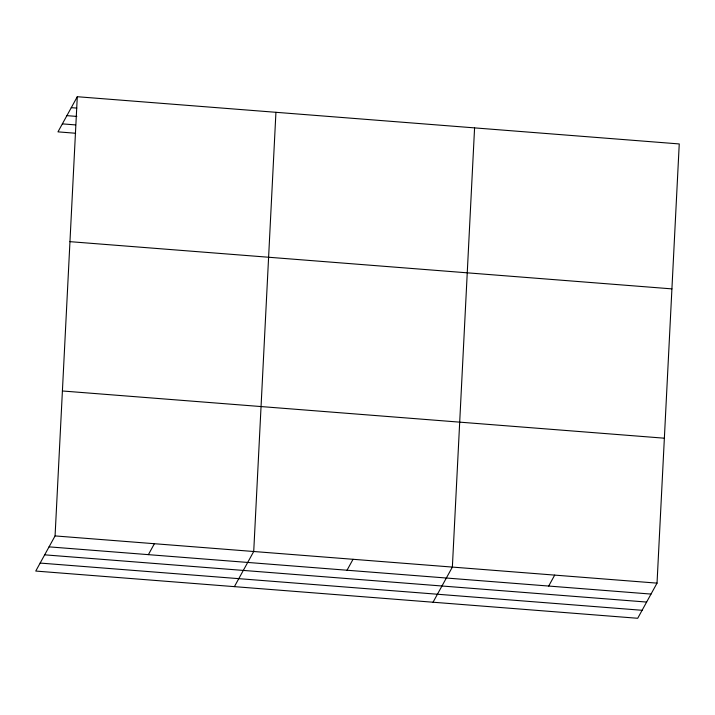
<?xml version="1.0" encoding="UTF-8"?>
<svg xmlns="http://www.w3.org/2000/svg" width="715" height="715" viewBox="0 0 715 715"><rect width="100%" height="100%" fill="white"/><g stroke="black" fill="none" stroke-linecap="round" stroke-linejoin="round"><path stroke-width="1.07" d="M55.073 535.919L77.292 96.722L679.25 143.938L657.031 583.136L637.709 618.278L35.75 571.062L55.073 535.919L657.031 583.136M275.936 112.3L253.718 551.497L234.395 586.64M474.581 127.887L452.363 567.084L433.04 602.227M77.292 96.722L57.969 131.864L75.629 133.249M148.38 554.643L154.395 543.713M347.025 570.23L353.04 559.291M548.682 586.05L554.697 575.11M71.277 107.661L76.8 108.09M66.888 115.651L76.818 116.429M62.366 123.874L75.611 124.919M69.963 241.661L671.912 288.878M62.402 390.98L664.36 438.197M49.058 546.859L651.016 594.076M44.67 554.84L646.619 602.057M40.138 563.071L642.097 610.288"/></g></svg>
